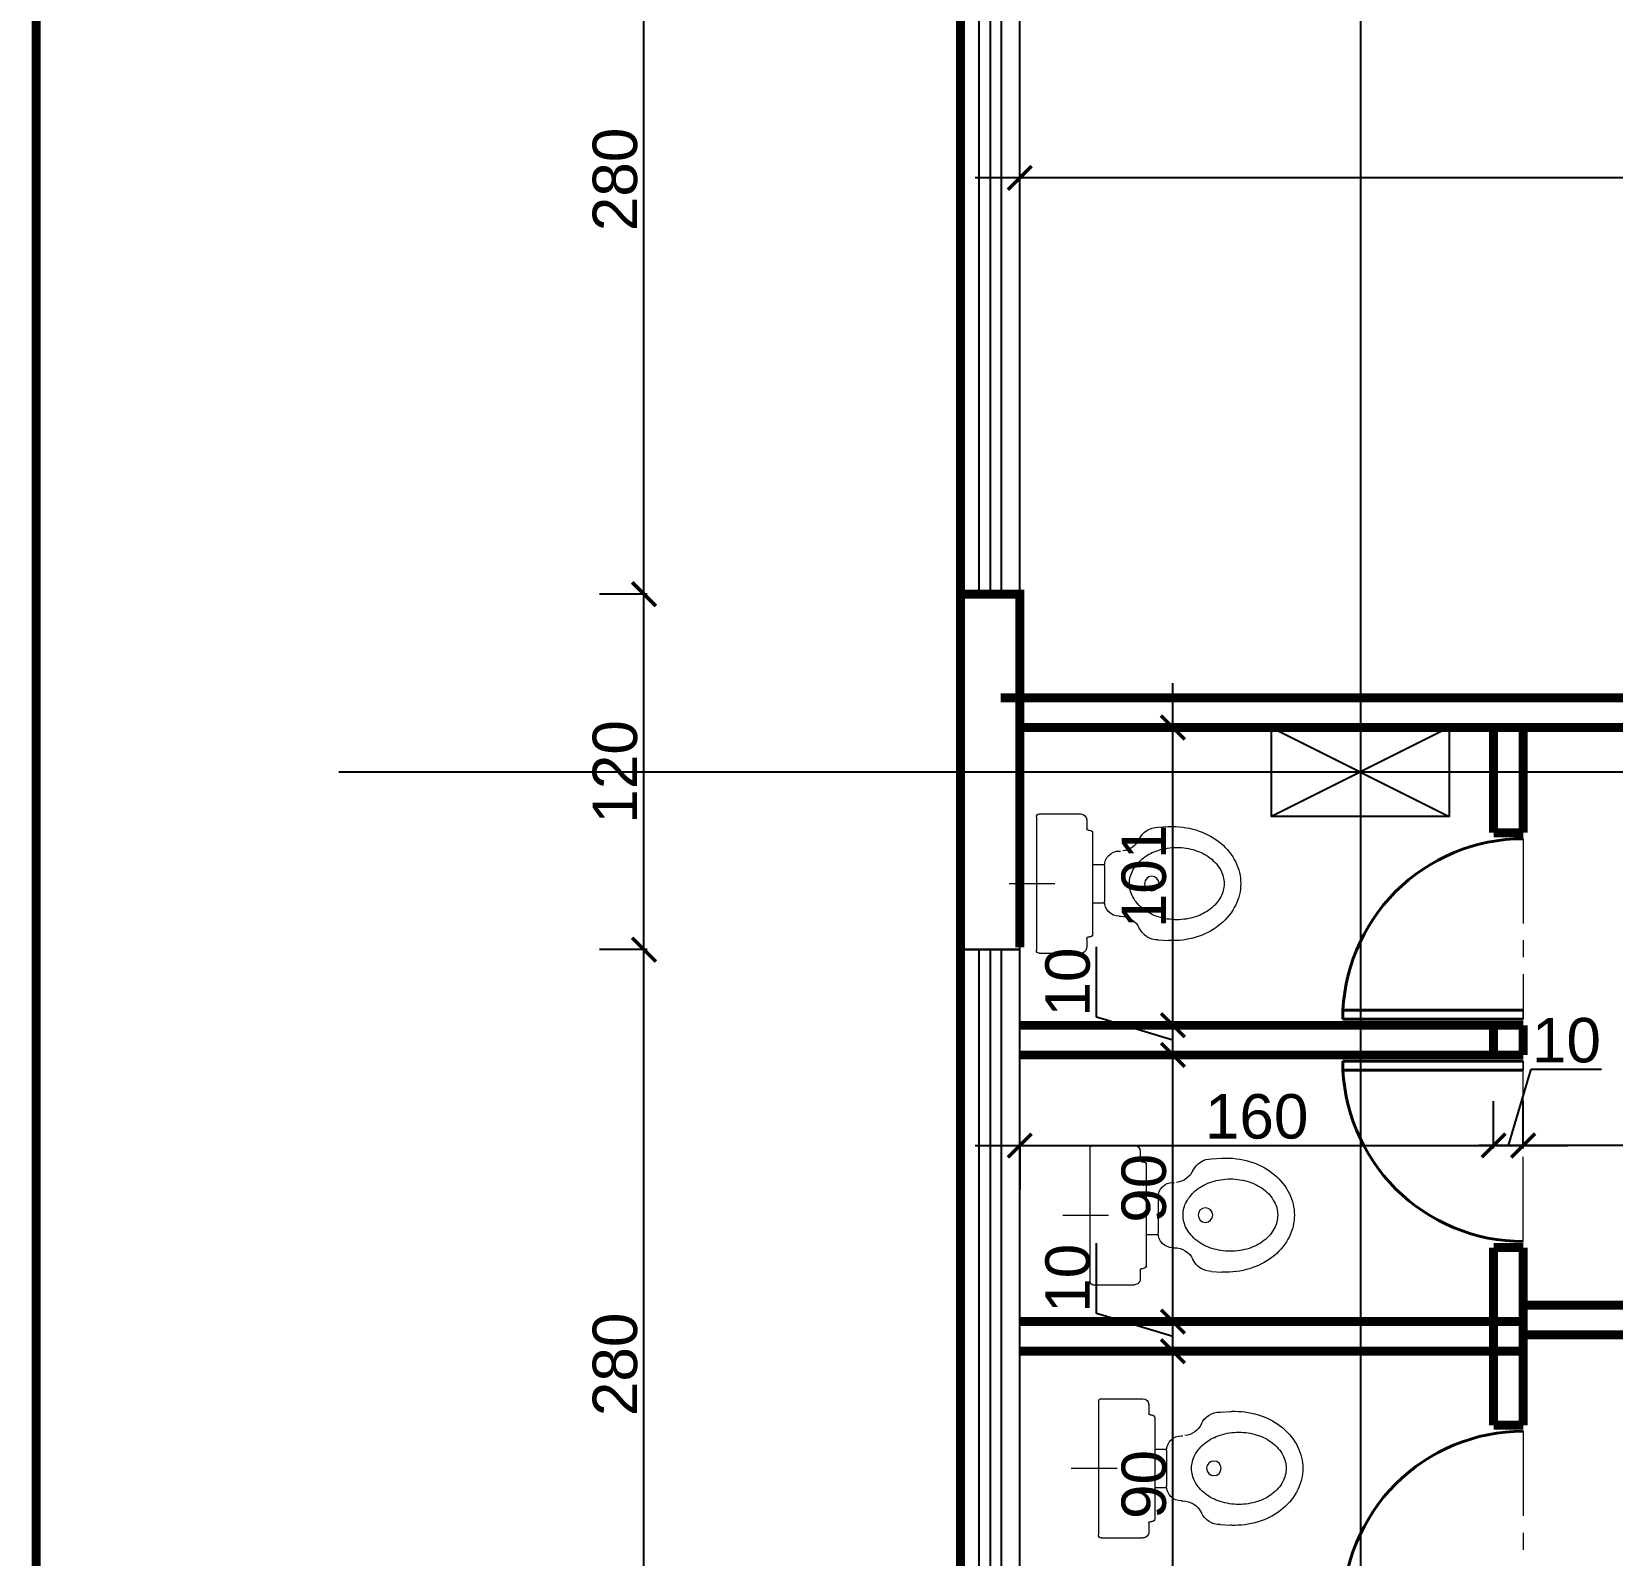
# Model space of a CAD drawing. Extents: x 250879 to 348495, y -51522 to -9360.
# Drawn here: x 297082 to 297616, y -21357 to -20843 of the extents above; entities that cross this region are included whole.
import ezdxf

# ---------------------------------------------------------------- set-up
doc = ezdxf.new("R2010")
doc.units = 0
doc.linetypes.add('CENTER', pattern=[50.800000000000004, 31.75, -6.349999999999999, 6.349999999999999, -6.349999999999999])
doc.layers.get('0').update_dxf_attribs({"linetype": 'CONTINUOUS'})
doc.layers.get('DEFPOINTS').update_dxf_attribs({"color": 9, "linetype": 'CONTINUOUS'})
for name, color, linetype, lineweight in [('A-Axis', 1, 'CENTER', 9), ('A-Door', 5, 'CONTINUOUS', 15), ('FURN', 126, 'CONTINUOUS', 9), ('SECTION-ar', 131, 'CONTINUOUS', 40)]:
    doc.layers.add(name, color=color, linetype=linetype, lineweight=lineweight)
for name, color, linetype in [('AXIS', 1, 'CONTINUOUS'), ('COLUMN', 5, 'CONTINUOUS'), ('FURNITURE', 4, 'CONTINUOUS'), ('WALL', 7, 'CONTINUOUS'), ('WALL1', 2, 'CONTINUOUS')]:
    doc.layers.add(name, color=color, linetype=linetype)
doc.styles.get("Standard").update_dxf_attribs({"font": 'sanss___.ttf', "height": 15})
doc.dimstyles.new('STANDARD$0', dxfattribs={"dimscale": 0, "dimtxt": 12, "dimasz": 8, "dimexe": 15, "dimexo": 0.0625, "dimgap": 2, "dimtad": 1, "dimdec": 0, "dimzin": 0, "dimdsep": 46, "dimtxsty": 'Standard', "dimblk1": 'ARCHTICK', "dimblk2": 'ARCHTICK', "dimsah": 1, "dimcen": 0.09, "dimdle": 15, "dimclrd": 3, "dimclre": 3, "dimclrt": 3, "dimazin": 0, "dimtfac": 1, "dimtdec": 0, "dimtofl": 0, "dimtmove": 1, "dimatfit": 3, "dimldrblk": 'ARCHTICK', "dimfxl": 1.045499999999997, "dimfxlon": 1, "dimtolj": 1, "dimtzin": 0, "dimarcsym": 0})

# ---------------------------------------------------------------- blocks, each defined once
blk = doc.blocks.new('COLUMN')
at = {"layer": 'AXIS'}
for p, q in [((236924.6994773077, -9644.256519553426), (236984.6994773077, -9674.256519553426)), ((236984.6994773077, -9644.256519553426), (236924.6994773077, -9674.256519553426))]:
    blk.add_line(p, q, dxfattribs=at)
at = {"layer": 'COLUMN'}
blk.add_lwpolyline([(236924.6994773077, -9644.256519553426), (236984.6994773077, -9644.256519553426), (236984.6994773077, -9674.256519553426), (236924.6994773077, -9674.256519553426)], close=True, dxfattribs=at)
blk = doc.blocks.new('AXISG')
at = {"layer": 'AXIS'}
for p, q in [((305954.8837600994, -19949.16446858895), (305954.8837600994, -23524.12586554483)), ((305610.044087238, -21092.8329642961), (307936.9012656476, -21092.8329642961))]:
    blk.add_line(p, q, dxfattribs=at)
at = {"layer": 'WALL', "linetype": 'Continuous'}
blk.add_blockref('COLUMN', (69000.18428279168, -11433.57644474268), dxfattribs=at)
blk = doc.blocks.new('site77')
at = {"layer": 'WALL', "linetype": 'Continuous', "const_width": 3}
blk.add_lwpolyline([(159633.4182129309, -32835.69352747884), (157318.4182129309, -32835.69352747884), (157318.4182129309, -36546.69352747884), (159235.4182129309, -36546.69352747884)], dxfattribs=at)
blk = doc.blocks.new('_ARCHTICK')
at = {"color": 0, "linetype": 'ByBlock', "const_width": 0.15}
blk.add_lwpolyline([(-0.5, -0.5), (0.5, 0.5)], dxfattribs=at)
blk = doc.blocks.new('*D220')
at = {"layer": 'DEFPOINTS', "color": 0, "linetype": 'Continuous', "transparency": 16777216}
for p in [(297467.3847307717, -21288.37987310445), (297493.5455335708, -21288.37987310445), (297504.4614583735, -21378.37987310445)]:
    blk.add_point(p, dxfattribs=at)
at = {"layer": 'WALL', "color": 3, "linetype": 'Continuous', "lineweight": -2, "transparency": 16777216}
for p, q in [((297467.3847307717, -21393.37987310445), (297467.3847307717, -21273.37987310445)), ((297468.4302307717, -21288.37987310445), (297452.3847307717, -21288.37987310445)), ((297468.4302307717, -21378.37987310445), (297452.3847307717, -21378.37987310445))]:
    blk.add_line(p, q, dxfattribs=at)
at = {"layer": 'WALL', "color": 3, "linetype": 'Continuous', "lineweight": -2, "transparency": 16777216, "xscale": 8, "yscale": 8, "zscale": 8}
for p, rotation in [((297467.3847307717, -21288.37987310445), 90), ((297467.3847307717, -21378.37987310445), 270)]:
    blk.add_blockref('_ARCHTICK', p, dxfattribs=dict(at, rotation=rotation))
at = {"layer": 'WALL', "color": 3, "linetype": 'Continuous', "transparency": 16777216, "insert": (297457.6583933231, -21333.3798731044), "char_height": 15, "attachment_point": 5, "rotation": 90}
blk.add_mtext('\\A1;90', dxfattribs=at)
blk = doc.blocks.new('*D221')
at = {"layer": 'DEFPOINTS', "color": 0, "linetype": 'Continuous', "transparency": 16777216}
for p in [(297467.3847307717, -21278.37987310445), (297497.8239443293, -21278.37987310445), (297493.5455335708, -21288.37987310445)]:
    blk.add_point(p, dxfattribs=at)
at = {"layer": 'WALL', "color": 3, "linetype": 'Continuous', "lineweight": -2, "transparency": 16777216}
for p, q in [((297441.6583933231, -21275.66197186988), (297441.6583933231, -21251.88830931844)), ((297467.3847307717, -21303.37987310445), (297467.3847307717, -21263.37987310445)), ((297467.3847307717, -21283.37987310445), (297441.6583933231, -21275.66197186988)), ((297468.4302307717, -21278.37987310445), (297452.3847307717, -21278.37987310445)), ((297468.4302307717, -21288.37987310445), (297452.3847307717, -21288.37987310445))]:
    blk.add_line(p, q, dxfattribs=at)
at = {"layer": 'WALL', "color": 3, "linetype": 'Continuous', "lineweight": -2, "transparency": 16777216, "xscale": 8, "yscale": 8, "zscale": 8}
for p, rotation in [((297467.3847307717, -21278.37987310445), 90), ((297467.3847307717, -21288.37987310445), 270)]:
    blk.add_blockref('_ARCHTICK', p, dxfattribs=dict(at, rotation=rotation))
at = {"layer": 'WALL', "color": 3, "linetype": 'Continuous', "transparency": 16777216, "insert": (297431.9320558746, -21263.77514059412), "char_height": 15, "attachment_point": 5, "rotation": 90}
blk.add_mtext('\\A1;10', dxfattribs=at)
blk = doc.blocks.new('*D222')
at = {"layer": 'DEFPOINTS', "color": 0, "linetype": 'Continuous', "transparency": 16777216}
for p in [(297467.3847307717, -21188.37987310445), (297476.7912623721, -21188.37987310445), (297497.8239443293, -21278.37987310445)]:
    blk.add_point(p, dxfattribs=at)
at = {"layer": 'WALL', "color": 3, "linetype": 'Continuous', "lineweight": -2, "transparency": 16777216}
for p, q in [((297467.3847307717, -21293.37987310445), (297467.3847307717, -21173.37987310445)), ((297468.4302307717, -21188.37987310445), (297452.3847307717, -21188.37987310445)), ((297468.4302307717, -21278.37987310445), (297452.3847307717, -21278.37987310445))]:
    blk.add_line(p, q, dxfattribs=at)
at = {"layer": 'WALL', "color": 3, "linetype": 'Continuous', "lineweight": -2, "transparency": 16777216, "xscale": 8, "yscale": 8, "zscale": 8}
for p, rotation in [((297467.3847307717, -21188.37987310445), 90), ((297467.3847307717, -21278.37987310445), 270)]:
    blk.add_blockref('_ARCHTICK', p, dxfattribs=dict(at, rotation=rotation))
at = {"layer": 'WALL', "color": 3, "linetype": 'Continuous', "transparency": 16777216, "insert": (297457.6583933231, -21233.3798731044), "char_height": 15, "attachment_point": 5, "rotation": 90}
blk.add_mtext('\\A1;90', dxfattribs=at)
blk = doc.blocks.new('*D223')
at = {"layer": 'DEFPOINTS', "color": 0, "linetype": 'Continuous', "transparency": 16777216}
for p in [(297467.3847307717, -21178.37987310445), (297476.7912623721, -21178.37987310445), (297476.7912623721, -21188.37987310445)]:
    blk.add_point(p, dxfattribs=at)
at = {"layer": 'WALL', "color": 3, "linetype": 'Continuous', "lineweight": -2, "transparency": 16777216}
for p, q in [((297441.6583933231, -21175.66197186988), (297441.6583933231, -21151.88830931844)), ((297467.3847307717, -21203.37987310445), (297467.3847307717, -21163.37987310445)), ((297467.3847307717, -21183.37987310445), (297441.6583933231, -21175.66197186988)), ((297468.4302307717, -21178.37987310445), (297452.3847307717, -21178.37987310445)), ((297468.4302307717, -21188.37987310445), (297452.3847307717, -21188.37987310445))]:
    blk.add_line(p, q, dxfattribs=at)
at = {"layer": 'WALL', "color": 3, "linetype": 'Continuous', "lineweight": -2, "transparency": 16777216, "xscale": 8, "yscale": 8, "zscale": 8}
for p, rotation in [((297467.3847307717, -21178.37987310445), 90), ((297467.3847307717, -21188.37987310445), 270)]:
    blk.add_blockref('_ARCHTICK', p, dxfattribs=dict(at, rotation=rotation))
at = {"layer": 'WALL', "color": 3, "linetype": 'Continuous', "transparency": 16777216, "insert": (297431.9320558746, -21163.77514059412), "char_height": 15, "attachment_point": 5, "rotation": 90}
blk.add_mtext('\\A1;10', dxfattribs=at)
blk = doc.blocks.new('D70')
at = {"layer": 'A-Axis'}
blk.add_line((307725.0642755921, -30884.76289640172), (307725.0642755921, -30817.07946808813), dxfattribs=at)
at = {"layer": 'A-Door'}
for p, q in [((307725.0642755921, -30817.07946808813), (307725.0642755921, -30820.45102590095)), ((307792.7477039057, -30817.07946808813), (307792.7477039057, -30820.45102590095))]:
    blk.add_line(p, q, dxfattribs=at)
at = {"layer": 'SECTION-ar', "ltscale": 20}
for p, q in [((307725.0642755921, -30817.07946808813), (307792.7477039057, -30817.07946808813)), ((307792.7477039057, -30820.45102590095), (307725.0642755921, -30820.45102590096))]:
    blk.add_line(p, q, dxfattribs=at)
at = {"layer": 'SECTION-ar', "ltscale": 20, "extrusion": (0, 0, -1)}
blk.add_ellipse((307725.0642755921, -30817.07946808812), major_axis=(-47.85941113449373, 47.85941113449371), ratio=0.9999999999997696, start_param=2.356194490192229, end_param=3.926990816987356, dxfattribs=at)
blk = doc.blocks.new('TOILET')
for p, q in [((1.42e-14, 0.0920005549881893), (-1.42e-14, -0.0627298281180799)), ((-0.2250000000000369, 0), (0.2250000000000369, 0)), ((-0.2350000000000278, -0.0100000000000051), (-0.2349999999999994, -0.149999999999963)), ((0.2350000000000278, -0.0100000000000051), (0.2350000000000278, -0.1499999999999773)), ((-0.2149999999999892, -0.1699999999999591), (-0.1850000000000165, -0.1699999999999591)), ((-0.180000000000021, -0.1749999999999545), (-0.180000000000021, -0.17999999999995)), ((-0.1700000000000301, -0.1899999999999551), (0.1700000000000017, -0.1899999999999551)), ((-0.0649999999999551, -0.1899999999999551), (-0.0649999999999551, -0.230250628144617)), ((0.0650000000000119, -0.1899999999999551), (0.0650000000000119, -0.2302506281446455)), ((0.1799999999999926, -0.1749999999999545), (0.1799999999999926, -0.17999999999995)), ((0.184999999999988, -0.1699999999999591), (0.2150000000000176, -0.1699999999999733)), ((-0.0599999999999881, -0.2299999999999613), (0.0600000000000165, -0.2299999999999756)), ((-0.1099999999999994, -0.2799999999999585), (-0.1099999999999994, -0.2843671447610916)), ((0.1100000000000278, -0.2799999999999727), (0.1100000000000278, -0.2843671447648575)), ((-0.1899999999999835, -0.4108582511738206), (-0.1921942687095139, -0.4455287479287762)), ((0.1899999999999835, -0.4108582511738348), (0.1921942687095424, -0.4455287479287762))]:
    blk.add_line(p, q)
blk.add_lwpolyline([(1.42e-14, -0.3142484466677757, 0.124940132211905), (-0.0448875361360734, -0.3256428226940216, 0.1058033347124543), (-0.0862508156472046, -0.3610526170990624, 0.0866504525014975), (-0.1122687594558585, -0.4111386203364021, 0.0767072297481512), (-0.1219770732540013, -0.4740478801299162, 0.0767072297480998), (-0.1122687594558585, -0.5369571399234729, 0.08665045250132201), (-0.0862508156472046, -0.5870431431607699, 0.1058033347123541), (-0.0448875361360734, -0.622452937565825, 0.124940132211754), (1.42e-14, -0.6338473135920566, 0.1249401322118307), (0.0448875361360734, -0.622452937565825, 0.1058033347125261), (0.086250815647233, -0.5870431431607699, 0.0866504525015058), (0.1122687594559153, -0.5369571399233735, 0.0767072297479977), (0.1219770732540297, -0.4740478801299162, 0.0767072297478614), (0.1122687594559437, -0.41113862033653, 0.08665045250157301), (0.086250815647233, -0.3610526170990624, 0.1058033347126552), (0.0448875361361019, -0.32564282269405, 0.1249401322122071)], format="xyb", close=True)
for points in [[(-0.1921942687095139, -0.4455287479287762, 0.0132118733683078), (-0.1925767201674802, -0.4599999999999654, 0.0836533908698555), (-0.1774512425788117, -0.5497729966895833, 0.0910585749032859), (-0.1361723047290724, -0.622634559672875, 0.1039527655389793), (-0.0719155897296702, -0.6731840259616462, 0.1153588042675375), (1.42e-14, -0.6899999999999693, 0.1153588042676263)], [(1.42e-14, -0.6899999999999693, 0.1153588042676263), (0.0719155897296418, -0.6731840259616462, 0.1039527655391966), (0.1361723047291008, -0.622634559672875, 0.0910585749032859), (0.1774512425788401, -0.5497729966895833, 0.0836533908698555), (0.1925767201675086, -0.4599999999999654, 0.0132118733682955), (0.1921942687095424, -0.4455287479287762, 0.0910585749033702)]]:
    blk.add_lwpolyline(points, format="xyb")
blk.add_circle((1.42e-14, -0.3898931670839545), 0.0245844573011453)
for centre, radius, start, end in [((-0.2250000000000369, -0.0100000000000051), 0.01, 90, 180), ((0.2250000000000369, -0.0100000000000051), 0.01, 0, 90.00000000000178), ((-0.2149999999999892, -0.149999999999963), 0.02, 180.0000000000102, 269.9999999999981), ((0.2150000000000176, -0.1499999999999773), 0.02, 269.9999999999981, 0), ((-0.1850000000000165, -0.1749999999999545), 0.005, 0, 89.99999999999773), ((-0.1700000000000301, -0.17999999999995), 0.01, 180, 270), ((0.1700000000000017, -0.17999999999995), 0.01, 269.9999999999981, 0), ((0.184999999999988, -0.1749999999999545), 0.005, 89.99999999998575, 180), ((-0.0599999999999881, -0.2799999999999585), 0.05, 89.99999999999193, 180), ((0.0600000000000165, -0.2799999999999727), 0.05, 0, 89.99999999999646), ((-0.1799999999999926, -0.2843671447610916), 0.07, 295.3769335241037, 353.5887963686275), ((0.180000000000021, -0.2843671447648575), 0.07, 180, 244.6230664752254), ((-0.1199999999999903, -0.4108582511738206), 0.07, 115.3769335241, 180.0000000000035), ((0.1199999999999903, -0.4108582511738348), 0.07, 0, 64.62306647523387)]:
    blk.add_arc(centre, radius, start, end)
blk = doc.blocks.new('*D265')
at = {"layer": 'DEFPOINTS', "color": 0, "linetype": 'Continuous', "transparency": 16777216}
for p in [(297288.8368644328, -21152.83296429462), (297395.6929382829, -21152.83296429462), (297395.6929382824, -21432.83296429462)]:
    blk.add_point(p, dxfattribs=at)
at = {"layer": 'WALL', "color": 3, "linetype": 'Continuous', "lineweight": -2, "transparency": 16777216}
for p, q in [((297288.8368644328, -21447.83296429462), (297288.8368644328, -21137.83296429462)), ((297289.8823644328, -21152.83296429462), (297273.8368644328, -21152.83296429462)), ((297289.8823644328, -21432.83296429462), (297273.8368644328, -21432.83296429462))]:
    blk.add_line(p, q, dxfattribs=at)
at = {"layer": 'WALL', "color": 3, "linetype": 'Continuous', "lineweight": -2, "transparency": 16777216, "xscale": 8, "yscale": 8, "zscale": 8}
for p, rotation in [((297288.8368644328, -21152.83296429462), 90), ((297288.8368644328, -21432.83296429462), 270)]:
    blk.add_blockref('_ARCHTICK', p, dxfattribs=dict(at, rotation=rotation))
at = {"layer": 'WALL', "color": 3, "linetype": 'Continuous', "transparency": 16777216, "insert": (297279.1105269842, -21292.83296429457), "char_height": 15, "attachment_point": 5, "rotation": 90}
blk.add_mtext('\\A1;280', dxfattribs=at)
blk = doc.blocks.new('*D266')
at = {"layer": 'DEFPOINTS', "color": 0, "linetype": 'Continuous', "transparency": 16777216}
for p in [(297288.8368644328, -21032.83296429462), (297395.6929382831, -21032.83296429462), (297395.6929382829, -21152.83296429462)]:
    blk.add_point(p, dxfattribs=at)
at = {"layer": 'WALL', "color": 3, "linetype": 'Continuous', "lineweight": -2, "transparency": 16777216}
for p, q in [((297288.8368644328, -21167.83296429462), (297288.8368644328, -21017.83296429462)), ((297289.8823644328, -21032.83296429462), (297273.8368644328, -21032.83296429462)), ((297289.8823644328, -21152.83296429462), (297273.8368644328, -21152.83296429462))]:
    blk.add_line(p, q, dxfattribs=at)
at = {"layer": 'WALL', "color": 3, "linetype": 'Continuous', "lineweight": -2, "transparency": 16777216, "xscale": 8, "yscale": 8, "zscale": 8}
for p, rotation in [((297288.8368644328, -21032.83296429462), 90), ((297288.8368644328, -21152.83296429462), 270)]:
    blk.add_blockref('_ARCHTICK', p, dxfattribs=dict(at, rotation=rotation))
at = {"layer": 'WALL', "color": 3, "linetype": 'Continuous', "transparency": 16777216, "insert": (297279.1105269842, -21092.83296429457), "char_height": 15, "attachment_point": 5, "rotation": 90}
blk.add_mtext('\\A1;120', dxfattribs=at)
blk = doc.blocks.new('*D267')
at = {"layer": 'DEFPOINTS', "color": 0, "linetype": 'Continuous', "transparency": 16777216}
for p in [(297288.8368644328, -20752.83296429462), (297395.6929382836, -20752.83296429462), (297395.6929382831, -21032.83296429462)]:
    blk.add_point(p, dxfattribs=at)
at = {"layer": 'WALL', "color": 3, "linetype": 'Continuous', "lineweight": -2, "transparency": 16777216}
for p, q in [((297288.8368644328, -21047.83296429462), (297288.8368644328, -20737.83296429462)), ((297289.8823644328, -20752.83296429462), (297273.8368644328, -20752.83296429462)), ((297289.8823644328, -21032.83296429462), (297273.8368644328, -21032.83296429462))]:
    blk.add_line(p, q, dxfattribs=at)
at = {"layer": 'WALL', "color": 3, "linetype": 'Continuous', "lineweight": -2, "transparency": 16777216, "xscale": 8, "yscale": 8, "zscale": 8}
for p, rotation in [((297288.8368644328, -20752.83296429462), 90), ((297288.8368644328, -21032.83296429462), 270)]:
    blk.add_blockref('_ARCHTICK', p, dxfattribs=dict(at, rotation=rotation))
at = {"layer": 'WALL', "color": 3, "linetype": 'Continuous', "transparency": 16777216, "insert": (297279.1105269842, -20892.83296429457), "char_height": 15, "attachment_point": 5, "rotation": 90}
blk.add_mtext('\\A1;280', dxfattribs=at)
blk = doc.blocks.new('*D573')
at = {"layer": 'DEFPOINTS', "color": 0, "linetype": 'Continuous', "transparency": 16777216}
for p in [(297415.6929382833, -20892.28841650957), (297991.1698164353, -20912.97513531323), (297415.6929382833, -20928.00783752312)]:
    blk.add_point(p, dxfattribs=at)
at = {"layer": 'WALL', "color": 3, "linetype": 'Continuous', "lineweight": -2, "transparency": 16777216}
for p, q in [((297415.6929382833, -20893.33391650957), (297415.6929382833, -20877.28841650957)), ((297991.1698164353, -20893.33391650957), (297991.1698164353, -20877.28841650957)), ((298006.1698164353, -20892.28841650957), (297400.6929382833, -20892.28841650957))]:
    blk.add_line(p, q, dxfattribs=at)
at = {"layer": 'WALL', "color": 3, "linetype": 'Continuous', "lineweight": -2, "transparency": 16777216, "xscale": 8, "yscale": 8, "zscale": 8, "rotation": 180}
blk.add_blockref('_ARCHTICK', (297415.6929382833, -20892.28841650957), dxfattribs=at)
at = {"layer": 'WALL', "color": 3, "linetype": 'Continuous', "lineweight": -2, "transparency": 16777216, "xscale": 8, "yscale": 8, "zscale": 8}
blk.add_blockref('_ARCHTICK', (297991.1698164353, -20892.28841650957), dxfattribs=at)
at = {"layer": 'WALL', "color": 3, "linetype": 'Continuous', "transparency": 16777216, "insert": (297703.4313773593, -20882.56207906102), "char_height": 15, "attachment_point": 5}
blk.add_mtext('\\A1;575', dxfattribs=at)
blk = doc.blocks.new('*D609')
at = {"layer": 'DEFPOINTS', "color": 0, "linetype": 'Continuous', "transparency": 16777216}
for p in [(297415.6929382828, -21204.02805756912), (297575.6661376548, -21218.94660404517), (297575.6661376548, -21253.37987310451)]:
    blk.add_point(p, dxfattribs=at)
at = {"layer": 'WALL', "color": 3, "linetype": 'Continuous', "lineweight": -2, "transparency": 16777216}
for p, q in [((297575.6661376548, -21219.99210404517), (297575.6661376548, -21203.94660404517)), ((297400.6929382828, -21218.94660404517), (297590.6661376548, -21218.94660404517)), ((297415.6929382828, -21217.90110404517), (297415.6929382828, -21233.94660404517))]:
    blk.add_line(p, q, dxfattribs=at)
at = {"layer": 'WALL', "color": 3, "linetype": 'Continuous', "lineweight": -2, "transparency": 16777216, "xscale": 8, "yscale": 8, "zscale": 8, "rotation": 180}
blk.add_blockref('_ARCHTICK', (297415.6929382828, -21218.94660404517), dxfattribs=at)
at = {"layer": 'WALL', "color": 3, "linetype": 'Continuous', "lineweight": -2, "transparency": 16777216, "xscale": 8, "yscale": 8, "zscale": 8}
blk.add_blockref('_ARCHTICK', (297575.6661376548, -21218.94660404517), dxfattribs=at)
at = {"layer": 'WALL', "color": 3, "linetype": 'Continuous', "transparency": 16777216, "insert": (297495.6795379688, -21209.20997853076), "char_height": 15, "attachment_point": 5}
blk.add_mtext('\\A1;160', dxfattribs=at)
blk = doc.blocks.new('*D610')
at = {"layer": 'DEFPOINTS', "color": 0, "linetype": 'Continuous', "transparency": 16777216}
for p in [(297585.6661376548, -21218.94660404517), (297575.6661376548, -21253.37987310451), (297585.6661376548, -21253.37987310451)]:
    blk.add_point(p, dxfattribs=at)
at = {"layer": 'WALL', "color": 3, "linetype": 'Continuous', "lineweight": -2, "transparency": 16777216}
for p, q in [((297580.6661376548, -21218.94660404517), (297588.3840388894, -21193.22026659661)), ((297588.3840388894, -21193.22026659661), (297612.1577014408, -21193.22026659661)), ((297575.6661376548, -21219.99210404517), (297575.6661376548, -21203.94660404517)), ((297585.6661376548, -21219.99210404517), (297585.6661376548, -21203.94660404517)), ((297560.6661376548, -21218.94660404517), (297600.6661376548, -21218.94660404517))]:
    blk.add_line(p, q, dxfattribs=at)
at = {"layer": 'WALL', "color": 3, "linetype": 'Continuous', "lineweight": -2, "transparency": 16777216, "xscale": 8, "yscale": 8, "zscale": 8, "rotation": 180}
blk.add_blockref('_ARCHTICK', (297575.6661376548, -21218.94660404517), dxfattribs=at)
at = {"layer": 'WALL', "color": 3, "linetype": 'Continuous', "lineweight": -2, "transparency": 16777216, "xscale": 8, "yscale": 8, "zscale": 8}
blk.add_blockref('_ARCHTICK', (297585.6661376548, -21218.94660404517), dxfattribs=at)
at = {"layer": 'WALL', "color": 3, "linetype": 'Continuous', "transparency": 16777216, "insert": (297600.2708701651, -21183.49392914805), "char_height": 15, "attachment_point": 5}
blk.add_mtext('\\A1;10', dxfattribs=at)
blk = doc.blocks.new('*D635')
at = {"layer": 'DEFPOINTS', "color": 0, "linetype": 'Continuous', "transparency": 16777216}
for p in [(297704.5245287796, -21183.30024795682), (297585.6661376548, -21218.94660404517), (297585.6661376548, -21218.94660404517)]:
    blk.add_point(p, dxfattribs=at)
at = {"layer": 'WALL', "color": 3, "linetype": 'Continuous', "lineweight": -2, "transparency": 16777216}
for p, q in [((297585.6661376548, -21218.94660404517), (297585.6661376548, -21203.94660404517)), ((297719.5245287796, -21218.94660404517), (297570.6661376548, -21218.94660404517)), ((297704.5245287796, -21217.90110404517), (297704.5245287796, -21233.94660404517))]:
    blk.add_line(p, q, dxfattribs=at)
at = {"layer": 'WALL', "color": 3, "linetype": 'Continuous', "lineweight": -2, "transparency": 16777216, "xscale": 8, "yscale": 8, "zscale": 8, "rotation": 180}
blk.add_blockref('_ARCHTICK', (297585.6661376548, -21218.94660404517), dxfattribs=at)
at = {"layer": 'WALL', "color": 3, "linetype": 'Continuous', "lineweight": -2, "transparency": 16777216, "xscale": 8, "yscale": 8, "zscale": 8}
blk.add_blockref('_ARCHTICK', (297704.5245287796, -21218.94660404517), dxfattribs=at)
at = {"layer": 'WALL', "color": 3, "linetype": 'Continuous', "transparency": 16777216, "insert": (297645.0953332172, -21209.22026659661), "char_height": 15, "attachment_point": 5}
blk.add_mtext('\\A1;119', dxfattribs=at)
blk = doc.blocks.new('*D636')
at = {"layer": 'DEFPOINTS', "color": 0, "linetype": 'Continuous', "transparency": 16777216}
for p in [(297467.3847307717, -21077.8329642961), (297467.3847307717, -21077.8329642961), (297467.3847307717, -21178.37987310445)]:
    blk.add_point(p, dxfattribs=at)
at = {"layer": 'WALL', "color": 3, "linetype": 'Continuous', "lineweight": -2, "transparency": 16777216}
for p, q in [((297467.3847307717, -21193.37987310445), (297467.3847307717, -21062.8329642961)), ((297467.3847307717, -21077.8329642961), (297452.3847307717, -21077.8329642961)), ((297467.3847307717, -21178.37987310445), (297452.3847307717, -21178.37987310445))]:
    blk.add_line(p, q, dxfattribs=at)
at = {"layer": 'WALL', "color": 3, "linetype": 'Continuous', "lineweight": -2, "transparency": 16777216, "xscale": 8, "yscale": 8, "zscale": 8}
for p, rotation in [((297467.3847307717, -21077.8329642961), 90), ((297467.3847307717, -21178.37987310445), 270)]:
    blk.add_blockref('_ARCHTICK', p, dxfattribs=dict(at, rotation=rotation))
at = {"layer": 'WALL', "color": 3, "linetype": 'Continuous', "transparency": 16777216, "insert": (297457.6583933231, -21128.10641870023), "char_height": 15, "attachment_point": 5, "rotation": 90}
blk.add_mtext('\\A1;101', dxfattribs=at)

msp = doc.modelspace()

# ---------------------------------------------------------------- linework, layer by layer
at = {"layer": 'AXIS'}
for p, q in [((297530.6929382829, -19501.49473546498), (297530.6929382829, -23524.12586554483)), ((297259.4428740381, -21092.8329642961), (299512.710443831, -21092.8329642961))]:
    msp.add_line(p, q, dxfattribs=at)
at = {"layer": 'FURNITURE', "ltscale": 3}
for points in [[(297415.6929382836, -20752.83296429465), (297395.6929382836, -20752.83296429462), (297395.6929382831, -21032.83296429462), (297415.6929382831, -21032.83296429465)], [(297401.8639978839, -21032.83296429463), (297409.5218786823, -21032.83296429464), (297409.5218786827, -20752.83296429464), (297401.8639978844, -20752.83296429463)], [(297415.6929382829, -21152.83296429465), (297395.6929382829, -21152.83296429462), (297395.6929382824, -21432.83296429462), (297415.6929382824, -21432.83296429465)], [(297401.8639978832, -21432.83296429463), (297409.5218786816, -21432.83296429464), (297409.521878682, -21152.83296429464), (297401.8639978837, -21152.83296429463)]]:
    msp.add_lwpolyline(points, close=True, dxfattribs=at)
at = {"layer": 'WALL', "linetype": 'Continuous'}
msp.add_line((297575.6661376548, -21188.37987310445), (297585.6661376548, -21188.37987310445), dxfattribs=at)
at = {"layer": 'WALL', "color": 4, "linetype": 'Continuous', "const_width": 3}
msp.add_lwpolyline([(297395.692938283, -23108.1621368277), (297395.692938283, -21900.3329642961), (297326.2618162412, -21900.3329642961), (297326.2618162411, -21477.83296429605), (297395.6929382823, -21477.8329642961), (297395.6929382842, -20272.66837802824), (297510.6929382829, -20272.66837803012), (297510.6929382829, -20157.668377999), (299071.9656178663, -20157.66837783741), (299071.9656178666, -20272.66837803004), (299186.9656178665, -20272.66837802973), (299186.9656178663, -23108.162136825), (298581.4887397139, -23108.16213682809), (298581.4887397139, -23053.01579450286), (298001.1698164354, -23053.01579450286), (298001.1698164325, -23108.16213682667)], close=True, dxfattribs=at)
at = {"layer": 'WALL', "linetype": 'Continuous', "const_width": 3}
for points in [[(297395.692938283, -21092.83296429462), (297395.6929382831, -21032.83296429462), (297415.6929382831, -21032.83296429465), (297415.692938283, -21092.83296429465), (297415.6929382829, -21152.83296429465), (297395.6929382829, -21152.83296429462), (297395.692938283, -21092.83296429462)], [(297409.2942413128, -21067.8329642961), (298009.8827580613, -21067.83296429608)], [(298005.8406439032, -21077.83296429616), (297415.692938283, -21077.83296429638)], [(297575.6661376548, -21077.83296429616), (297575.6661376548, -21113.37987310439)], [(297585.6661376548, -21077.83296429616), (297585.6661376548, -21113.37987310439)], [(297575.6661376548, -21113.37987310439), (297585.6661376548, -21113.37987310439)], [(297415.6929382828, -21178.37987310445), (297585.6661376548, -21178.37987310445)], [(297575.6661376548, -21178.37987310445), (297575.6661376548, -21188.37987310445)], [(297575.6661376548, -21178.37987310445), (297585.6661376548, -21178.37987310445)], [(297585.6661376548, -21178.37987310445), (297585.6661376548, -21188.37987310445)], [(297415.6929382828, -21188.37987310445), (297585.6661376548, -21188.37987310445)], [(297575.6661376548, -21188.37987310445), (297585.6661376548, -21188.37987310445)], [(297575.6661376548, -21253.37987310451), (297575.6661376548, -21288.37987310445)], [(297575.6661376548, -21253.37987310451), (297585.6661376548, -21253.37987310451)], [(297585.6661376548, -21253.37987310451), (297585.6661376548, -21288.37987310445)], [(297585.6661376548, -21272.83296429622), (297991.1698164353, -21272.83296429622)], [(297415.6929382826, -21278.37987310445), (297585.6661376548, -21278.37987310445)], [(297415.6929382826, -21278.37987310445), (297585.6661376548, -21278.37987310445)], [(297575.6661376548, -21313.37987310439), (297575.6661376548, -21278.37987310445)], [(297585.6661376548, -21313.37987310439), (297585.6661376548, -21278.37987310445)], [(297585.6661376548, -21282.83296429622), (297991.1698164353, -21282.83296429622)], [(297415.6929382826, -21288.37987310445), (297585.6661376548, -21288.37987310445)], [(297415.6929382826, -21288.37987310445), (297585.6661376548, -21288.37987310445)], [(297575.6661376548, -21313.37987310439), (297585.6661376548, -21313.37987310439)]]:
    msp.add_lwpolyline(points, dxfattribs=at)
at = {"layer": 'WALL', "linetype": 'Continuous'}
msp.add_lwpolyline([(297415.6929382831, -21032.83296429465), (297395.6929382831, -21032.83296429462), (297395.6929382829, -21152.83296429462), (297415.6929382829, -21152.83296429465)], close=True, dxfattribs=at)
at = {"layer": 'WALL1'}
for p, q in [((297405.6929382836, -20752.83296429464), (297405.6929382831, -21032.83296429464)), ((297405.6929382829, -21152.83296429464), (297405.6929382824, -21432.83296429464))]:
    msp.add_line(p, q, dxfattribs=at)

# ---------------------------------------------------------------- block references
at = {"layer": 'FURN', "xscale": -100, "yscale": 100, "zscale": 100, "rotation": 90}
for p in [(297421.2977453611, -21130.5337283861), (297439.4004467412, -21242.43506388686), (297442.2628486495, -21327.91766107717)]:
    msp.add_blockref('TOILET', p, dxfattribs=at)
at = {"layer": 'WALL', "linetype": 'Continuous'}
for name, p in [('AXISG', (-8424.190821816504, 0)), ('site77', (139765.1707080127, 12778.02514944879))]:
    msp.add_blockref(name, p, dxfattribs=at)
at = {"layer": 'WALL', "linetype": 'Continuous', "xscale": 0.9000000000014552, "yscale": 0.9000000000014552, "zscale": 0.9000000000014552, "rotation": 180}
for p in [(574538.2239856877, -48911.68061815178), (574538.2239856877, -49111.68061815178)]:
    msp.add_blockref('D70', p, dxfattribs=at)
at = {"layer": 'WALL', "linetype": 'Continuous', "xscale": -0.9000000000014552, "yscale": 0.9000000000014552, "zscale": 0.9}
msp.add_blockref('D70', (574538.2239856877, 6544.920871942879), dxfattribs=at)

# ---------------------------------------------------------------- dimensions: what is measured, and where the dimension line sits
at = {"layer": 'WALL', "linetype": 'Continuous'}
for base, p1, p2, picture, middle in [((297288.8368644328, -20752.83296429462), (297395.6929382831, -21032.83296429462), (297395.6929382836, -20752.83296429462), '*D267', (297279.1105269842, -20892.83296429457)), ((297288.8368644328, -21032.83296429462), (297395.6929382829, -21152.83296429462), (297395.6929382831, -21032.83296429462), '*D266', (297279.1105269842, -21092.83296429457)), ((297467.3847307717, -21077.8329642961), (297467.3847307717, -21178.37987310445), (297467.3847307717, -21077.8329642961), '*D636', (297457.6583933231, -21128.10641870023)), ((297288.8368644328, -21152.83296429462), (297395.6929382824, -21432.83296429462), (297395.6929382829, -21152.83296429462), '*D265', (297279.1105269842, -21292.83296429457)), ((297467.3847307717, -21178.37987310445), (297476.7912623721, -21188.37987310445), (297476.7912623721, -21178.37987310445), '*D223', (297431.9320558746, -21173.66197186983)), ((297467.3847307717, -21188.37987310445), (297497.8239443293, -21278.37987310445), (297476.7912623721, -21188.37987310445), '*D222', (297457.6583933231, -21233.3798731044)), ((297467.3847307717, -21278.37987310445), (297493.5455335708, -21288.37987310445), (297497.8239443293, -21278.37987310445), '*D221', (297431.9320558746, -21273.66197186983)), ((297467.3847307717, -21288.37987310445), (297504.4614583735, -21378.37987310445), (297493.5455335708, -21288.37987310445), '*D220', (297457.6583933231, -21333.3798731044))]:
    dim = msp.add_linear_dim(base=base, p1=p1, p2=p2, angle=90, dimstyle='STANDARD$0', override={"dimscale": 1}, dxfattribs=at)
    dim.commit()
    dim.dimension.update_dxf_attribs({"geometry": picture, "text_midpoint": middle})
for base, p1, p2, picture, middle in [((297415.6929382833, -20892.28841650957), (297991.1698164353, -20912.97513531323), (297415.6929382833, -20928.00783752312), '*D573', (297703.4313773593, -20882.56207906102)), ((297585.6661376548, -21218.94660404517), (297575.6661376548, -21253.37987310451), (297585.6661376548, -21253.37987310451), '*D610', (297590.3840388894, -21183.49392914805)), ((297585.6661376548, -21218.94660404517), (297704.5245287796, -21183.30024795682), (297585.6661376548, -21218.94660404517), '*D635', (297645.0953332172, -21209.22026659661)), ((297575.6661376548, -21218.94660404517), (297415.6929382828, -21204.02805756912), (297575.6661376548, -21253.37987310451), '*D609', (297495.6795379688, -21209.20997853076))]:
    dim = msp.add_linear_dim(base=base, p1=p1, p2=p2, dimstyle='STANDARD$0', override={"dimscale": 1}, dxfattribs=at)
    dim.commit()
    dim.dimension.update_dxf_attribs({"geometry": picture, "text_midpoint": middle})

doc.saveas('drawing.dxf')
